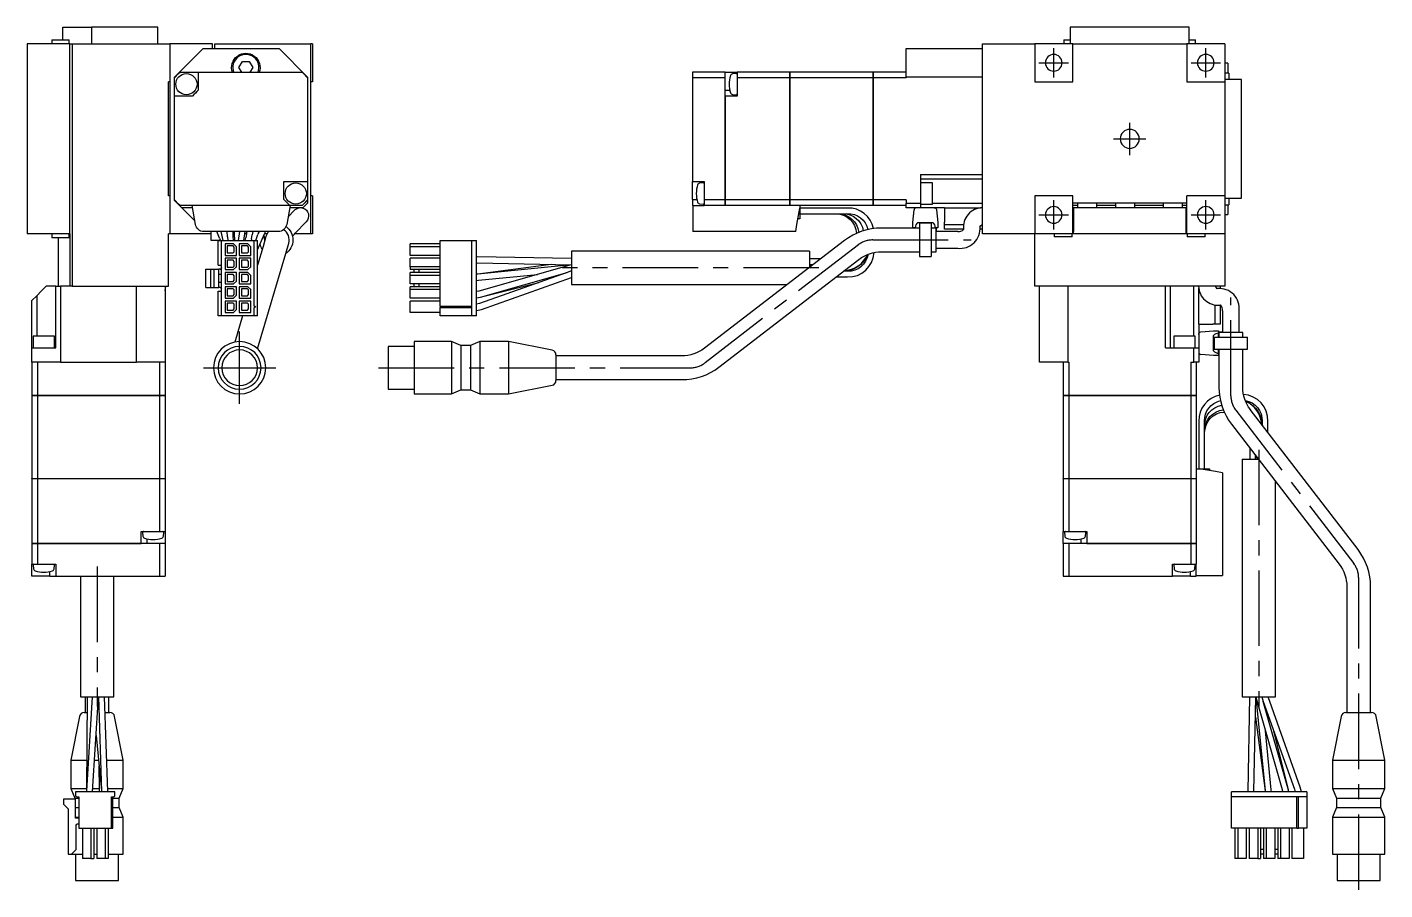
# Model space of a CAD drawing. Extents: x -2 to 587, y -8 to 338.
# Drawn here: x 301.1 to 586.7, y 82.4 to 263.9 of the extents above; entities that cross this region are included whole.
import ezdxf

# ---------------------------------------------------------------- set-up
doc = ezdxf.new("R2010")
doc.units = 0
doc.header["$LTSCALE"] = 0.5
doc.linetypes.add('CENTER', pattern=[50.8, 31.75, -6.35, 6.35, -6.35])
doc.layers.add('MSM_CENTER', color=1, linetype='CENTER')
doc.layers.add('MSM_CONTINUOUS', color=7, linetype='CONTINUOUS')

msp = doc.modelspace()

# ---------------------------------------------------------------- linework, layer by layer
at = {"layer": 'MSM_CENTER'}
for p, q in [((517.01, 253.27), (517.01, 259.47)), ((549.01, 253.27), (549.01, 259.47)), ((513.91, 256.37), (520.11, 256.37)), ((545.91, 256.37), (552.11, 256.37)), ((533.01, 236.97), (533.01, 243.77)), ((529.61, 240.37), (536.41, 240.37)), ((517.01, 221.27), (517.01, 227.47)), ((549.01, 221.27), (549.01, 227.47)), ((513.91, 224.37), (520.11, 224.37)), ((545.91, 224.37), (552.11, 224.37)), ((475.92, 218.06), (443.66, 193.25)), ((467.61, 213.22), (413.61, 213.22)), ((345.76, 184.61), (345.76, 199.81)), ((338.16, 192.21), (353.36, 192.21)), ((555.32, 183.27), (580.14, 151.02)), ((560.16, 174.97), (560.16, 120.97)), ((315.8, 150.37), (315.8, 120.97))]:
    msp.add_line(p, q, dxfattribs=at)
at = {"layer": 'MSM_CENTER', "extrusion": (0, 0, -1)}
for p, q in [((478.96, 219.1), (499.63, 219.1)), ((554.28, 186.32), (554.28, 206.99)), ((375.01, 192.21), (440.61, 192.21)), ((581.17, 82.37), (581.17, 147.97))]:
    msp.add_line(p, q, dxfattribs=at)
at = {"layer": 'MSM_CENTER'}
for centre, start, end in [((478.96, 214.1), 90, 127.5732), ((440.61, 197.21), 270, 307.5732), ((559.28, 186.32), 180, 217.5732), ((576.17, 147.97), 0, 37.5732)]:
    msp.add_arc(centre, 5, start, end, dxfattribs=at)
at = {"layer": 'MSM_CONTINUOUS'}
for p, q in [((308.57, 261.22), (308.57, 263.87)), ((308.57, 263.87), (314.58, 263.87)), ((328.57, 263.87), (314.58, 263.87)), ((314.58, 263.87), (314.58, 260.37)), ((328.57, 260.37), (328.57, 263.87)), ((545.51, 263.87), (520.51, 263.87)), ((520.51, 263.87), (520.51, 260.37)), ((545.51, 260.37), (545.51, 263.87)), ((310.07, 260.37), (301.07, 260.37)), ((301.07, 260.37), (301.07, 220.37)), ((306.27, 261.22), (308.07, 261.22)), ((306.27, 261.22), (306.27, 260.37)), ((308.07, 261.22), (309.87, 261.22)), ((309.87, 260.37), (309.87, 261.22)), ((310.07, 220.37), (310.07, 260.37)), ((310.07, 260.37), (310.57, 260.37)), ((310.57, 260.37), (310.57, 209.37)), ((310.57, 260.37), (331.07, 260.37)), ((331.07, 260.37), (331.07, 252.37)), ((331.07, 260.37), (331.07, 252.37)), ((340.07, 260.37), (331.07, 260.37)), ((340.07, 259.37), (340.07, 260.37)), ((340.57, 259.37), (340.57, 260.37)), ((340.57, 260.37), (360.77, 260.37)), ((360.77, 220.37), (360.77, 260.37)), ((361.07, 260.37), (360.77, 260.37)), ((361.07, 260.37), (361.07, 252.37)), ((502.01, 220.37), (502.01, 260.37)), ((502.01, 260.37), (513.01, 260.37)), ((521.01, 260.37), (513.01, 260.37)), ((513.01, 260.37), (513.01, 252.37)), ((519.16, 261.22), (520.51, 261.22)), ((519.16, 261.22), (519.16, 260.37)), ((521.01, 252.37), (521.01, 260.37)), ((521.01, 260.37), (545.01, 260.37)), ((553.01, 260.37), (545.01, 260.37)), ((545.01, 260.37), (545.01, 252.37)), ((545.51, 261.22), (546.86, 261.22)), ((546.86, 260.37), (546.86, 261.22)), ((553.01, 260.37), (553.01, 252.37)), ((338.07, 259.37), (332.07, 253.37)), ((338.07, 259.37), (354.07, 259.37)), ((360.07, 253.37), (354.07, 259.37)), ((486.01, 259.37), (502.01, 259.37)), ((486.01, 253.37), (486.01, 259.37)), ((333.22, 254.37), (337.07, 254.37)), ((337.07, 254.37), (358.91, 254.37)), ((337.07, 254.37), (337.07, 250.62)), ((345.62, 255.37), (346.34, 256.62)), ((346.2, 254.37), (345.62, 255.37)), ((346.34, 256.62), (347.79, 256.62)), ((347.79, 256.62), (348.51, 255.37)), ((348.51, 255.37), (347.93, 254.37)), ((441.01, 254.37), (441.01, 253.21)), ((447.9, 254.37), (441.01, 254.37)), ((447.9, 253.21), (447.9, 254.37)), ((447.91, 254.37), (450.41, 254.37)), ((461.51, 254.37), (450.41, 254.37)), ((450.41, 254.37), (450.41, 253.21)), ((461.51, 253.21), (461.51, 254.37)), ((461.51, 254.36), (461.52, 254.36)), ((479.01, 254.37), (461.52, 254.37)), ((461.52, 254.37), (461.52, 253.21)), ((479.01, 253.21), (479.01, 254.37)), ((479.01, 254.36), (479.02, 254.36)), ((486.01, 254.37), (479.02, 254.37)), ((479.02, 254.37), (479.02, 253.21)), ((553.61, 256.27), (553.01, 256.27)), ((553.86, 254.22), (553.01, 254.22)), ((553.61, 256.27), (553.61, 254.22)), ((553.86, 254.22), (553.86, 252.87)), ((331.07, 252.37), (330.77, 252.37)), ((330.77, 228.37), (330.77, 252.37)), ((331.07, 252.37), (331.07, 228.37)), ((332.07, 253.22), (332.07, 253.37)), ((332.07, 249.37), (332.07, 253.22)), ((360.07, 253.37), (360.07, 253.21)), ((360.07, 253.21), (360.07, 231.37)), ((361.07, 252.37), (360.77, 252.37)), ((447.9, 253.21), (441.01, 253.21)), ((441.01, 253.21), (441.01, 231.37)), ((447.9, 227.52), (447.9, 253.21)), ((450.2, 254.1), (449.43, 254.03)), ((461.51, 253.21), (450.41, 253.21)), ((450.41, 253.21), (450.41, 249.37)), ((461.51, 227.52), (461.51, 253.21)), ((461.51, 253.2), (461.52, 253.2)), ((479.01, 253.21), (461.52, 253.21)), ((461.52, 253.21), (461.52, 227.52)), ((479.01, 227.52), (479.01, 253.21)), ((479.01, 253.2), (479.02, 253.2)), ((479.02, 253.21), (479.02, 227.52)), ((486.01, 253.21), (479.02, 253.21)), ((502.01, 253.37), (486.01, 253.37)), ((486.01, 253.37), (486.01, 253.21)), ((513.01, 252.37), (521.01, 252.37)), ((545.01, 252.37), (553.01, 252.37)), ((556.51, 252.87), (553.01, 252.87)), ((553.01, 252.37), (553.01, 228.37)), ((556.51, 227.87), (556.51, 252.87)), ((332.07, 227.52), (332.07, 249.37)), ((335.82, 249.37), (332.07, 249.37)), ((447.91, 250.62), (448.85, 250.62)), ((447.91, 249.37), (447.91, 227.52)), ((450.41, 249.37), (447.91, 249.37)), ((449.43, 249.71), (450.2, 249.64)), ((355.07, 231.37), (360.07, 231.37)), ((355.07, 227.62), (355.07, 231.37)), ((360.07, 231.37), (360.07, 227.52)), ((441.01, 231.37), (443.51, 231.37)), ((441.01, 227.62), (441.01, 231.37)), ((443.51, 231.37), (443.51, 227.52)), ((489.01, 232.87), (502.01, 232.87)), ((489.01, 232.87), (489.01, 226.87)), ((502.01, 231.87), (489.01, 231.87)), ((443.31, 231.1), (442.54, 231.03)), ((491.51, 231.12), (489.01, 231.12)), ((491.51, 226.62), (491.51, 231.12)), ((331.07, 228.37), (330.77, 228.37)), ((331.07, 228.37), (331.07, 220.37)), ((331.07, 228.37), (331.07, 220.37)), ((332.07, 227.37), (332.07, 227.52)), ((332.07, 227.37), (333.57, 225.87)), ((356.32, 226.37), (333.22, 226.37)), ((335.85, 225.87), (333.57, 225.87)), ((336.34, 223.09), (333.57, 225.87)), ((336.47, 222.36), (335.77, 226.37)), ((356.37, 226.37), (355.66, 222.36)), ((359.07, 225.87), (356.28, 225.87)), ((356.32, 226.37), (356.37, 226.37)), ((358.91, 226.37), (356.37, 226.37)), ((358.82, 225.87), (359.05, 225.81)), ((359.07, 225.87), (360.07, 226.87)), ((360.07, 227.52), (360.07, 226.87)), ((361.07, 228.37), (360.77, 228.37)), ((361.07, 228.37), (361.07, 220.37)), ((441.01, 227.62), (441.96, 227.62)), ((441.01, 227.62), (441.01, 226.37)), ((441.11, 226.37), (441.01, 226.37)), ((441.11, 226.37), (441.11, 222.36)), ((441.11, 226.37), (443.51, 226.37)), ((442.54, 226.71), (443.31, 226.64)), ((447.9, 227.52), (443.51, 227.52)), ((443.51, 227.52), (443.51, 226.37)), ((447.9, 226.37), (443.51, 226.37)), ((447.9, 226.37), (447.9, 227.52)), ((461.51, 227.52), (447.91, 227.52)), ((447.91, 227.52), (447.91, 226.37)), ((461.51, 226.37), (447.91, 226.37)), ((461.51, 227.53), (461.52, 227.53)), ((461.51, 226.37), (461.51, 227.52)), ((461.51, 226.38), (461.52, 226.38)), ((461.52, 226.37), (461.51, 226.37)), ((479.01, 227.52), (461.52, 227.52)), ((461.52, 227.52), (461.52, 226.37)), ((479.01, 226.37), (461.52, 226.37)), ((463.01, 222.36), (463.61, 225.77)), ((463.61, 226.37), (463.61, 225.77)), ((473.61, 225.82), (463.61, 225.82)), ((463.61, 225.77), (463.61, 223.57)), ((479.01, 227.53), (479.02, 227.53)), ((479.01, 226.37), (479.01, 227.52)), ((479.01, 226.38), (479.02, 226.38)), ((486.01, 227.52), (479.02, 227.52)), ((479.02, 227.52), (479.02, 226.37)), ((486.01, 226.37), (479.02, 226.37)), ((486.01, 227.52), (486.01, 226.87)), ((486.01, 226.87), (489.01, 226.87)), ((486.01, 225.87), (486.01, 226.87)), ((489.01, 225.87), (486.01, 225.87)), ((489.01, 226.87), (489.01, 225.87)), ((489.01, 226.62), (491.51, 226.62)), ((494.01, 225.87), (489.01, 225.87)), ((491.51, 226.87), (502.01, 226.87)), ((494.01, 225.87), (501.64, 225.87)), ((494.01, 225.87), (494.01, 222.87)), ((521.01, 228.37), (513.01, 228.37)), ((513.01, 228.37), (513.01, 220.37)), ((521.01, 220.37), (521.01, 228.37)), ((545.01, 226.87), (521.01, 226.87)), ((522.01, 226.37), (521.01, 226.37)), ((521.21, 225.87), (521.01, 225.87)), ((544.81, 225.87), (521.21, 225.87)), ((521.21, 225.87), (521.21, 220.87)), ((522.01, 226.87), (522.01, 225.87)), ((526.01, 226.87), (526.01, 225.87)), ((530.01, 226.37), (526.01, 226.37)), ((530.01, 226.87), (530.01, 225.87)), ((534.01, 226.87), (534.01, 225.87)), ((540.01, 226.37), (534.01, 226.37)), ((540.01, 226.87), (540.01, 225.87)), ((544.01, 226.87), (544.01, 225.87)), ((545.01, 226.37), (544.01, 226.37)), ((545.01, 225.87), (544.81, 225.87)), ((544.81, 225.87), (544.81, 220.87)), ((553.01, 228.37), (545.01, 228.37)), ((545.01, 220.37), (545.01, 228.37)), ((553.01, 228.37), (553.01, 220.37)), ((553.01, 227.87), (556.51, 227.87)), ((553.01, 226.52), (553.86, 226.52)), ((553.61, 226.52), (553.61, 224.47)), ((553.86, 227.87), (553.86, 226.52)), ((357.24, 225.33), (355.94, 223.98)), ((357.47, 220.52), (359.77, 222.91)), ((463.61, 223.57), (463.23, 223.57)), ((463.61, 224.62), (473.61, 224.62)), ((471.13, 224.62), (471.37, 224.61)), ((487.41, 222.77), (487.64, 225.41)), ((492.38, 225.41), (492.61, 222.77)), ((494.01, 222.37), (494.01, 222.87)), ((553.01, 224.47), (553.61, 224.47)), ((310.07, 220.37), (301.07, 220.37)), ((306.27, 220.37), (306.27, 219.52)), ((309.87, 219.52), (309.87, 220.37)), ((310.07, 220.37), (310.07, 209.37)), ((330.77, 209.37), (330.77, 220.37)), ((331.07, 220.37), (330.77, 220.37)), ((339.72, 220.37), (331.07, 220.37)), ((353.89, 220.87), (338.25, 220.87)), ((339.72, 220.87), (339.72, 219.07)), ((341.56, 219.46), (340.96, 220.87)), ((342.31, 218.97), (341.9, 220.87)), ((343.22, 219.75), (343.13, 220.87)), ((344.33, 220.87), (344.42, 219.85)), ((344.42, 219.89), (344.42, 220.87)), ((344.67, 220.37), (344.42, 220.37)), ((344.68, 219.71), (344.66, 220.87)), ((345.73, 220.87), (345.45, 218.97)), ((346.67, 218.97), (346.94, 220.87)), ((347.23, 220.37), (346.87, 220.37)), ((347.24, 220.42), (347.07, 219.54)), ((347.24, 220.42), (347.32, 220.87)), ((348.25, 219.32), (348.41, 220.2)), ((348.54, 220.87), (348.41, 220.2)), ((349.19, 218.97), (349.61, 220.28)), ((349.53, 217.02), (350.96, 220.38)), ((349.86, 220.85), (349.6, 220.24)), ((349.8, 220.87), (349.61, 220.28)), ((349.65, 220.37), (349.64, 220.37)), ((349.81, 220.74), (349.8, 220.86)), ((350.86, 220.15), (350.98, 218.88)), ((351.17, 220.87), (350.96, 220.38)), ((351.54, 220.37), (350.96, 220.37)), ((357.32, 220.35), (356.88, 219.89)), ((357.32, 220.35), (357.47, 220.52)), ((360.77, 220.37), (357.34, 220.37)), ((361.07, 220.37), (360.77, 220.37)), ((441.11, 222.36), (441.11, 220.87)), ((462.75, 220.87), (441.11, 220.87)), ((462.75, 220.87), (463.01, 222.36)), ((488.76, 221.6), (480.78, 221.6)), ((487.41, 221.67), (487.41, 222.77)), ((487.89, 221.67), (487.41, 221.67)), ((487.66, 221.67), (487.66, 221.6)), ((487.89, 221.67), (488.76, 221.67)), ((488.41, 222.77), (491.62, 222.77)), ((491.26, 222.6), (488.76, 222.6)), ((488.76, 222.6), (488.76, 215.6)), ((491.26, 222.6), (491.26, 215.6)), ((491.26, 221.67), (492.14, 221.67)), ((492.26, 221.6), (491.26, 221.6)), ((492.61, 221.67), (492.14, 221.67)), ((492.26, 216.6), (492.26, 221.6)), ((496.82, 220.85), (492.26, 220.85)), ((492.36, 220.85), (492.36, 221.67)), ((492.61, 222.77), (492.61, 221.67)), ((494.01, 222.37), (498.06, 222.37)), ((494.01, 221.37), (494.01, 222.37)), ((498.06, 221.37), (494.01, 221.37)), ((501.5, 221.98), (502.01, 222.32)), ((501.51, 221.89), (501.5, 221.98)), ((502.01, 221.37), (501.57, 221.37)), ((513.01, 220.37), (502.01, 220.37)), ((513.01, 209.37), (513.01, 220.37)), ((521.01, 220.37), (513.01, 220.37)), ((517.11, 220.37), (517.11, 219.77)), ((520.91, 219.77), (520.91, 220.37)), ((521.21, 220.87), (521.01, 220.87)), ((521.21, 220.37), (521.01, 220.37)), ((521.21, 220.37), (521.21, 220.87)), ((544.81, 220.37), (521.21, 220.37)), ((544.81, 220.87), (544.81, 220.37)), ((545.01, 220.87), (544.81, 220.87)), ((545.01, 220.37), (544.81, 220.37)), ((553.01, 220.37), (545.01, 220.37)), ((545.11, 220.37), (545.11, 219.77)), ((548.91, 219.77), (548.91, 220.37)), ((553.01, 220.37), (553.01, 209.37)), ((309.87, 219.52), (306.27, 219.52)), ((307.57, 219.52), (307.57, 209.37)), ((339.72, 219.07), (341.73, 219.07)), ((341.25, 213.78), (341.25, 218.97)), ((341.25, 218.97), (341.55, 218.97)), ((341.55, 218.97), (341.96, 218.97)), ((341.56, 219.46), (341.77, 218.97)), ((341.96, 203.12), (341.96, 218.97)), ((341.96, 218.97), (348.82, 218.97)), ((342.69, 218.25), (342.69, 215.85)), ((344.49, 218.25), (342.69, 218.25)), ((344.39, 217.83), (343.14, 217.83)), ((343.14, 217.83), (343.14, 216.36)), ((343.22, 219.75), (343.29, 218.97)), ((344.64, 217.58), (344.39, 217.83)), ((344.49, 218.97), (344.42, 219.85)), ((344.49, 218.25), (345.09, 217.65)), ((344.64, 216.61), (344.64, 217.58)), ((344.68, 219.71), (344.7, 218.97)), ((345.09, 215.85), (345.09, 217.65)), ((345.69, 218.25), (345.69, 215.85)), ((347.49, 218.25), (345.69, 218.25)), ((347.39, 217.83), (346.14, 217.83)), ((346.14, 217.83), (346.14, 216.36)), ((346.96, 218.97), (347.07, 219.54)), ((347.64, 217.58), (347.39, 217.83)), ((348.09, 217.65), (347.49, 218.25)), ((347.64, 216.61), (347.64, 217.58)), ((348.09, 215.85), (348.09, 217.65)), ((348.25, 219.32), (348.18, 218.97)), ((348.82, 205.2), (348.82, 218.97)), ((348.82, 218.97), (349.23, 218.97)), ((349.23, 218.97), (349.53, 218.97)), ((349.53, 203.12), (349.53, 218.97)), ((350.68, 217.7), (349.53, 213.82)), ((351.3, 219.81), (350.68, 217.7)), ((355.47, 216.28), (356.1, 218.39)), ((381.61, 217.65), (381.61, 218.25)), ((387.96, 218.25), (381.61, 218.25)), ((387.96, 217.65), (381.61, 217.65)), ((381.61, 215.85), (381.61, 217.65)), ((387.96, 205.2), (387.96, 218.97)), ((387.96, 218.97), (394.59, 218.97)), ((394.59, 203.12), (394.59, 218.97)), ((394.59, 218.97), (394.89, 218.97)), ((394.89, 218.97), (395.61, 218.97)), ((395.61, 203.12), (395.61, 218.97)), ((473, 218.97), (443.53, 196.3)), ((492.26, 217.35), (496.82, 217.35)), ((520.91, 219.77), (517.11, 219.77)), ((548.91, 219.77), (545.11, 219.77)), ((342.69, 215.85), (345.09, 215.85)), ((342.69, 215.25), (342.69, 212.85)), ((345.09, 215.25), (342.69, 215.25)), ((343.14, 216.36), (344.39, 216.36)), ((344.39, 214.83), (343.14, 214.83)), ((343.14, 214.83), (343.14, 213.36)), ((344.39, 216.36), (344.64, 216.61)), ((344.64, 214.58), (344.39, 214.83)), ((344.64, 213.61), (344.64, 214.58)), ((345.09, 213.45), (345.09, 215.25)), ((345.69, 215.85), (348.09, 215.85)), ((345.69, 215.25), (345.69, 212.85)), ((348.09, 215.25), (345.69, 215.25)), ((346.14, 216.36), (347.39, 216.36)), ((347.39, 214.83), (346.14, 214.83)), ((346.14, 214.83), (346.14, 213.36)), ((347.39, 216.36), (347.64, 216.61)), ((347.64, 214.58), (347.39, 214.83)), ((347.64, 213.61), (347.64, 214.58)), ((348.09, 213.45), (348.09, 215.25)), ((349.55, 196.2), (355.47, 216.28)), ((387.96, 215.85), (381.61, 215.85)), ((381.61, 213.45), (381.61, 215.25)), ((387.96, 215.25), (381.61, 215.25)), ((395.72, 215.57), (395.61, 215.57)), ((395.61, 214.27), (395.7, 214.27)), ((395.61, 214.27), (395.76, 214.27)), ((395.7, 214.27), (415.52, 213.87)), ((415.61, 215.17), (395.72, 215.57)), ((415.61, 216.72), (415.61, 209.72)), ((465.61, 216.72), (415.61, 216.72)), ((446.58, 192.34), (476.05, 215.01)), ((465.61, 216.72), (465.61, 213.27)), ((467.99, 215.12), (465.61, 215.12)), ((480.78, 216.6), (488.76, 216.6)), ((488.76, 215.6), (491.26, 215.6)), ((491.26, 216.6), (492.26, 216.6)), ((338.68, 209.12), (338.68, 212.98)), ((338.68, 212.98), (339.7, 212.98)), ((339.7, 209.12), (339.7, 212.98)), ((339.7, 212.98), (340.4, 212.98)), ((340.4, 209.12), (340.4, 212.98)), ((340.4, 212.98), (341.4, 212.98)), ((341.25, 213.78), (341.55, 213.78)), ((341.4, 209.12), (341.4, 212.98)), ((341.68, 212.98), (341.4, 212.98)), ((341.4, 211.87), (341.68, 211.87)), ((341.55, 213.78), (341.96, 213.78)), ((341.68, 212.98), (341.71, 212.98)), ((341.68, 211.87), (341.96, 211.87)), ((342.69, 212.85), (344.49, 212.85)), ((342.69, 212.25), (342.69, 209.85)), ((345.09, 212.25), (342.69, 212.25)), ((343.14, 213.36), (344.39, 213.36)), ((344.39, 211.83), (343.14, 211.83)), ((343.14, 211.83), (343.14, 210.36)), ((344.39, 213.36), (344.64, 213.61)), ((344.64, 211.58), (344.39, 211.83)), ((344.49, 212.85), (345.09, 213.45)), ((344.64, 210.61), (344.64, 211.58)), ((345.09, 210.45), (345.09, 212.25)), ((345.69, 212.85), (347.49, 212.85)), ((345.69, 212.25), (345.69, 209.85)), ((347.49, 212.25), (345.69, 212.25)), ((346.14, 213.36), (347.39, 213.36)), ((347.39, 211.83), (346.14, 211.83)), ((346.14, 211.83), (346.14, 210.36)), ((347.39, 213.36), (347.64, 213.61)), ((347.64, 211.58), (347.39, 211.83)), ((348.09, 213.45), (347.49, 212.85)), ((348.09, 211.65), (347.49, 212.25)), ((347.64, 210.61), (347.64, 211.58)), ((348.09, 209.85), (348.09, 211.65)), ((381.61, 213.45), (381.61, 212.85)), ((387.96, 213.45), (381.61, 213.45)), ((387.96, 212.85), (381.61, 212.85)), ((387.96, 212.25), (381.61, 212.25)), ((381.61, 211.65), (381.61, 212.25)), ((387.96, 211.65), (381.61, 211.65)), ((381.61, 209.85), (381.61, 211.65)), ((382.5, 212.25), (382.5, 212.85)), ((383.5, 212.25), (383.5, 212.85)), ((395.86, 211.91), (395.61, 211.88)), ((395.89, 211.9), (395.61, 211.88)), ((411.31, 213.96), (395.86, 211.91)), ((415.49, 213.86), (395.89, 211.9)), ((396.02, 210.61), (408.43, 211.85)), ((415.53, 213.87), (396.11, 208.34)), ((414.68, 212.28), (396.21, 205.72)), ((396.46, 207.09), (414.68, 212.28)), ((415.61, 212.58), (414.68, 212.28)), ((415.52, 213.87), (415.53, 213.87)), ((465.61, 213.92), (466.43, 213.92)), ((466.3, 213.82), (465.61, 213.82)), ((473.61, 212.52), (472.81, 212.52)), ((304.07, 208.37), (305.07, 209.37)), ((307.07, 209.37), (305.07, 209.37)), ((307.07, 196.37), (307.07, 209.37)), ((307.07, 209.37), (308.07, 209.37)), ((308.07, 209.37), (308.07, 193.37)), ((310.57, 209.37), (308.07, 209.37)), ((310.57, 209.37), (330.77, 209.37)), ((324.07, 193.37), (324.07, 209.37)), ((330.07, 209.37), (330.07, 193.37)), ((330.07, 208.38), (330.27, 209.37)), ((338.68, 209.12), (339.7, 209.12)), ((339.7, 209.12), (340.4, 209.12)), ((340.4, 209.12), (341.4, 209.12)), ((341.4, 210.22), (341.68, 210.22)), ((341.68, 209.12), (341.4, 209.12)), ((341.68, 210.22), (341.96, 210.22)), ((341.68, 209.12), (341.71, 209.12)), ((342.69, 209.85), (344.49, 209.85)), ((342.69, 209.25), (342.69, 206.85)), ((345.09, 209.25), (342.69, 209.25)), ((343.14, 210.36), (344.39, 210.36)), ((344.39, 208.83), (343.14, 208.83)), ((343.14, 208.83), (343.14, 207.36)), ((344.39, 210.36), (344.64, 210.61)), ((344.64, 208.58), (344.39, 208.83)), ((344.49, 209.85), (345.09, 210.45)), ((344.64, 207.61), (344.64, 208.58)), ((345.09, 207.45), (345.09, 209.25)), ((345.69, 209.85), (348.09, 209.85)), ((345.69, 209.25), (345.69, 206.85)), ((347.49, 209.25), (345.69, 209.25)), ((346.14, 210.36), (347.39, 210.36)), ((347.39, 208.83), (346.14, 208.83)), ((346.14, 208.83), (346.14, 207.36)), ((347.39, 210.36), (347.64, 210.61)), ((347.64, 208.58), (347.39, 208.83)), ((348.09, 208.65), (347.49, 209.25)), ((347.64, 207.61), (347.64, 208.58)), ((348.09, 206.85), (348.09, 208.65)), ((387.96, 209.85), (381.61, 209.85)), ((387.96, 209.25), (381.61, 209.25)), ((381.61, 208.65), (381.61, 209.25)), ((381.61, 206.85), (381.61, 208.65)), ((387.96, 208.65), (381.61, 208.65)), ((382.5, 209.25), (382.5, 209.85)), ((383.5, 209.25), (383.5, 209.85)), ((395.61, 210.58), (396.02, 210.61)), ((396.38, 207.04), (408.69, 210.15)), ((396.65, 204.5), (415.61, 211.23)), ((415.61, 209.72), (460.97, 209.72)), ((471.25, 211.32), (473.61, 211.32)), ((553.01, 209.37), (513.01, 209.37)), ((514.01, 193.37), (514.01, 209.37)), ((520.01, 209.37), (520.01, 193.37)), ((540.51, 196.37), (540.51, 209.37)), ((541.51, 209.37), (541.51, 196.37)), ((546.51, 198.87), (546.51, 209.37)), ((547.51, 201.37), (547.51, 209)), ((551.4, 208.85), (551.06, 209.37)), ((551.49, 208.87), (551.4, 208.85)), ((552.01, 209.37), (552.01, 208.88)), ((303.07, 207.37), (302.07, 206.37)), ((302.07, 196.37), (302.07, 206.37)), ((304.07, 208.37), (303.07, 207.37)), ((303.07, 207.37), (303.07, 198.87)), ((341.25, 203.12), (341.25, 208.32)), ((341.25, 208.32), (341.55, 208.32)), ((341.55, 208.32), (341.96, 208.32)), ((342.69, 206.85), (344.49, 206.85)), ((342.69, 206.25), (342.69, 203.85)), ((345.09, 206.25), (342.69, 206.25)), ((343.14, 207.36), (344.39, 207.36)), ((344.39, 205.83), (343.14, 205.83)), ((343.14, 205.83), (343.14, 204.36)), ((344.39, 207.36), (344.64, 207.61)), ((344.64, 205.58), (344.39, 205.83)), ((344.49, 206.85), (345.09, 207.45)), ((345.09, 204.45), (345.09, 206.25)), ((345.69, 206.85), (348.09, 206.85)), ((345.69, 206.25), (345.69, 203.85)), ((348.09, 206.25), (345.69, 206.25)), ((346.14, 207.36), (347.39, 207.36)), ((347.39, 205.83), (346.14, 205.83)), ((346.14, 205.83), (346.14, 204.36)), ((347.39, 207.36), (347.64, 207.61)), ((347.64, 205.58), (347.39, 205.83)), ((348.09, 203.85), (348.09, 206.25)), ((387.96, 206.85), (381.61, 206.85)), ((381.61, 203.85), (381.61, 206.25)), ((387.96, 206.25), (381.61, 206.25)), ((396.11, 208.34), (395.61, 208.23)), ((395.61, 206.91), (396.46, 207.09)), ((395.61, 206.9), (396.38, 207.04)), ((396.21, 205.72), (395.61, 205.56)), ((396.22, 205.72), (395.61, 205.56)), ((341.55, 203.12), (341.25, 203.12)), ((341.96, 203.12), (341.55, 203.12)), ((348.82, 203.12), (341.96, 203.12)), ((342.69, 203.85), (344.49, 203.85)), ((343.14, 204.36), (344.39, 204.36)), ((344.39, 204.36), (344.64, 204.61)), ((344.49, 203.85), (345.09, 204.45)), ((344.64, 204.61), (344.64, 205.58)), ((346.38, 203.12), (344.75, 197.62)), ((345.69, 203.85), (348.09, 203.85)), ((346.14, 204.36), (347.39, 204.36)), ((347.39, 204.36), (347.64, 204.61)), ((347.64, 204.61), (347.64, 205.58)), ((348.82, 205.2), (348.92, 205.2)), ((348.92, 204.9), (348.82, 204.9)), ((348.82, 203.12), (348.82, 204.9)), ((349.23, 203.12), (348.82, 203.12)), ((349.53, 203.12), (349.23, 203.12)), ((387.96, 203.85), (381.61, 203.85)), ((387.96, 205.2), (387.96, 204.9)), ((387.96, 205.2), (394.59, 205.2)), ((387.96, 204.9), (394.59, 204.9)), ((387.96, 203.12), (387.96, 204.9)), ((394.59, 203.12), (387.96, 203.12)), ((394.89, 203.12), (394.59, 203.12)), ((395.61, 203.12), (394.89, 203.12)), ((395.61, 204.24), (396.65, 204.5)), ((551.01, 201.37), (551.01, 205.41)), ((551.99, 205.4), (552.14, 205.43)), ((552.01, 205.41), (552.01, 201.37)), ((552.53, 204.18), (552.53, 199.62)), ((556.03, 199.62), (556.03, 204.18)), ((547.51, 201.37), (547.51, 196.37)), ((547.51, 201.37), (550.51, 201.37)), ((547.97, 199.74), (550.61, 199.97)), ((551.01, 201.37), (550.51, 201.37)), ((550.61, 199.97), (551.71, 199.97)), ((552.01, 201.37), (551.01, 201.37)), ((551.71, 199.97), (551.71, 199.5)), ((304.57, 198.87), (302.32, 198.87)), ((302.32, 198.87), (302.32, 196.37)), ((306.82, 198.87), (304.57, 198.87)), ((306.82, 196.37), (306.82, 198.87)), ((382.51, 197.71), (382.51, 186.71)), ((390.31, 197.71), (382.51, 197.71)), ((390.31, 197.71), (390.31, 186.71)), ((392.31, 196.86), (390.31, 197.71)), ((396.31, 197.71), (394.31, 196.86)), ((396.31, 197.71), (396.31, 186.71)), ((402.31, 197.71), (396.31, 197.71)), ((402.31, 197.71), (402.31, 186.71)), ((411.51, 195.9), (402.31, 197.71)), ((546.76, 198.87), (542.26, 198.87)), ((542.26, 198.87), (542.26, 196.37)), ((546.76, 196.37), (546.76, 198.87)), ((550.61, 195.77), (550.61, 198.97)), ((550.78, 198.62), (550.78, 196.12)), ((550.78, 198.62), (557.78, 198.62)), ((552.53, 199.72), (551.71, 199.72)), ((551.71, 198.62), (551.71, 199.5)), ((556.78, 199.62), (551.78, 199.62)), ((551.78, 199.62), (551.78, 198.62)), ((556.78, 198.62), (556.78, 199.62)), ((557.78, 196.12), (557.78, 198.62)), ((302.07, 193.37), (302.07, 196.37)), ((302.07, 196.37), (307.07, 196.37)), ((377.01, 196.71), (377.01, 187.71)), ((382.51, 196.71), (377.01, 196.71)), ((392.31, 196.86), (392.31, 187.56)), ((394.31, 196.86), (392.31, 196.86)), ((394.31, 196.86), (394.31, 187.56)), ((412.31, 194.92), (412.31, 189.5)), ((438.8, 194.71), (412.31, 194.71)), ((540.51, 196.37), (546.51, 196.37)), ((546.51, 193.37), (546.51, 196.37)), ((546.51, 196.37), (547.51, 196.37)), ((547.51, 196.37), (547.51, 193.37)), ((550.61, 194.77), (547.97, 195)), ((551.71, 194.77), (550.61, 194.77)), ((550.78, 196.12), (557.78, 196.12)), ((551.71, 195.24), (551.71, 196.12)), ((551.71, 195.24), (551.71, 194.77)), ((551.71, 195.02), (551.78, 195.02)), ((551.78, 196.12), (551.78, 188.14)), ((556.78, 188.14), (556.78, 196.12)), ((308.07, 193.37), (302.07, 193.37)), ((302.07, 193.37), (302.07, 186.38)), ((303.22, 193.37), (303.22, 186.38)), ((308.07, 193.37), (324.07, 193.37)), ((330.07, 193.37), (324.07, 193.37)), ((328.91, 193.37), (328.91, 186.38)), ((330.07, 193.37), (330.07, 186.38)), ((520.01, 193.37), (514.01, 193.37)), ((519.01, 193.37), (519.01, 186.38)), ((520.01, 193.37), (520.17, 193.37)), ((520.17, 193.37), (520.17, 186.38)), ((545.86, 193.37), (546.51, 193.37)), ((545.86, 193.37), (545.86, 186.38)), ((547.51, 193.37), (546.51, 193.37)), ((547.01, 193.37), (547.01, 186.38)), ((402.31, 186.71), (411.51, 188.52)), ((412.31, 189.71), (438.8, 189.71)), ((302.07, 186.38), (303.22, 186.38)), ((302.07, 186.37), (302.07, 168.88)), ((303.22, 186.37), (302.07, 186.37)), ((302.08, 186.37), (302.08, 186.38)), ((303.22, 186.38), (328.91, 186.38)), ((303.22, 186.37), (303.22, 168.88)), ((328.91, 186.37), (303.22, 186.37)), ((303.23, 186.37), (303.23, 186.38)), ((328.9, 186.37), (328.9, 186.38)), ((328.91, 186.38), (330.07, 186.38)), ((328.91, 186.37), (328.91, 168.88)), ((330.07, 186.37), (328.91, 186.37)), ((330.06, 186.37), (330.06, 186.38)), ((330.07, 186.37), (330.07, 168.88)), ((377.01, 187.71), (382.51, 187.71)), ((382.51, 186.71), (390.31, 186.71)), ((390.31, 186.71), (392.31, 187.56)), ((392.31, 187.56), (394.31, 187.56)), ((394.31, 187.56), (396.31, 186.71)), ((396.31, 186.71), (402.31, 186.71)), ((519.01, 186.38), (520.17, 186.38)), ((519.01, 186.37), (519.01, 168.88)), ((520.17, 186.37), (519.01, 186.37)), ((519.02, 186.37), (519.02, 186.38)), ((520.17, 186.38), (545.86, 186.38)), ((520.17, 186.37), (520.17, 168.88)), ((545.86, 186.37), (520.17, 186.37)), ((520.18, 186.37), (520.18, 186.38)), ((545.85, 186.37), (545.85, 186.38)), ((545.86, 186.38), (547.01, 186.38)), ((545.86, 186.37), (545.86, 168.88)), ((547.01, 186.37), (545.86, 186.37)), ((547, 186.37), (547, 186.38)), ((547.01, 186.37), (547.01, 168.88)), ((581.04, 153.94), (558.37, 183.4)), ((547.56, 180.97), (547.56, 170.97)), ((548.76, 170.97), (548.76, 180.97)), ((554.41, 180.35), (577.08, 150.89)), ((560.86, 180.97), (560.86, 180.17)), ((562.06, 178.61), (562.06, 180.97)), ((548.76, 178.49), (548.77, 178.73)), ((558.26, 175.35), (558.26, 172.97)), ((556.66, 172.97), (560.11, 172.97)), ((556.66, 172.97), (556.66, 122.97)), ((559.46, 172.97), (559.46, 173.79)), ((559.56, 173.66), (559.56, 172.97)), ((302.07, 168.88), (303.22, 168.88)), ((302.07, 168.87), (302.07, 155.27)), ((303.22, 168.87), (302.07, 168.87)), ((302.08, 168.87), (302.08, 168.88)), ((303.22, 168.88), (328.91, 168.88)), ((303.22, 168.87), (303.22, 155.27)), ((328.91, 168.87), (303.22, 168.87)), ((303.23, 168.87), (303.23, 168.88)), ((328.9, 168.87), (328.9, 168.88)), ((328.91, 168.88), (330.07, 168.88)), ((328.91, 168.87), (328.91, 157.77)), ((330.07, 168.87), (328.91, 168.87)), ((330.06, 168.87), (330.06, 168.88)), ((330.07, 168.87), (330.07, 157.77)), ((519.01, 168.88), (520.17, 168.88)), ((519.01, 168.87), (519.01, 157.77)), ((520.17, 168.87), (519.01, 168.87)), ((519.02, 168.87), (519.02, 168.88)), ((520.17, 168.88), (545.86, 168.88)), ((520.17, 168.87), (520.17, 157.77)), ((545.86, 168.87), (520.17, 168.87)), ((520.18, 168.87), (520.18, 168.88)), ((545.85, 168.87), (545.85, 168.88)), ((545.86, 168.88), (547.01, 168.88)), ((545.86, 168.87), (545.86, 155.27)), ((547.01, 168.87), (545.86, 168.87)), ((547, 168.87), (547, 168.88)), ((547.01, 170.97), (547.61, 170.97)), ((547.01, 168.88), (547.01, 168.87)), ((547.01, 168.87), (547.01, 155.27)), ((551.03, 170.37), (547.61, 170.97)), ((547.61, 170.97), (549.81, 170.97)), ((549.81, 170.97), (549.81, 170.58)), ((552.51, 170.11), (551.03, 170.37)), ((552.51, 170.11), (552.51, 148.47)), ((563.66, 122.97), (563.66, 168.33)), ((325.07, 157.77), (328.91, 157.77)), ((325.07, 155.27), (325.07, 157.77)), ((325.34, 157.55), (325.4, 156.78)), ((328.91, 157.77), (330.07, 157.77)), ((329.73, 156.78), (329.8, 157.55)), ((330.07, 157.77), (330.07, 155.27)), ((519.01, 157.77), (520.17, 157.77)), ((519.01, 155.27), (519.01, 157.77)), ((519.28, 157.55), (519.35, 156.78)), ((520.17, 157.77), (524.01, 157.77)), ((523.68, 156.78), (523.74, 157.55)), ((524.01, 157.77), (524.01, 155.27)), ((302.07, 155.27), (303.22, 155.27)), ((302.07, 155.26), (302.07, 150.87)), ((303.22, 155.26), (302.07, 155.26)), ((303.22, 155.27), (325.07, 155.27)), ((303.22, 155.26), (303.22, 150.87)), ((328.91, 155.26), (303.22, 155.26)), ((326.32, 155.27), (326.32, 156.2)), ((328.91, 155.26), (328.91, 148.37)), ((330.07, 155.26), (328.91, 155.26)), ((330.07, 155.26), (330.07, 148.37)), ((519.01, 155.26), (519.01, 148.37)), ((520.17, 155.26), (519.01, 155.26)), ((520.17, 155.26), (520.17, 148.37)), ((545.86, 155.26), (520.17, 155.26)), ((522.76, 155.27), (522.76, 156.2)), ((524.01, 155.27), (545.86, 155.27)), ((545.86, 155.27), (547.01, 155.27)), ((545.86, 155.26), (545.86, 150.87)), ((547.01, 155.26), (545.86, 155.26)), ((547.01, 155.26), (547.01, 150.87)), ((302.07, 150.87), (303.22, 150.87)), ((302.07, 148.37), (302.07, 150.87)), ((302.34, 150.66), (302.4, 149.89)), ((303.22, 150.87), (307.07, 150.87)), ((305.82, 148.37), (305.82, 149.31)), ((306.73, 149.89), (306.8, 150.66)), ((307.07, 150.87), (307.07, 148.37)), ((542.01, 148.37), (542.01, 150.87)), ((542.01, 150.87), (545.86, 150.87)), ((542.28, 150.66), (542.35, 149.89)), ((545.76, 148.37), (545.76, 149.31)), ((545.86, 150.87), (547.01, 150.87)), ((546.68, 149.89), (546.74, 150.66)), ((547.01, 148.47), (547.01, 150.87)), ((305.82, 148.37), (302.07, 148.37)), ((305.82, 148.37), (307.07, 148.37)), ((307.07, 148.37), (328.91, 148.37)), ((312.3, 148.37), (312.3, 122.97)), ((319.3, 122.97), (319.3, 148.37)), ((328.91, 148.37), (330.07, 148.37)), ((519.01, 148.37), (520.17, 148.37)), ((520.17, 148.37), (542.01, 148.37)), ((545.76, 148.37), (542.01, 148.37)), ((545.76, 148.37), (547.01, 148.37)), ((547.01, 148.47), (551.03, 148.47)), ((547.01, 148.47), (547.01, 148.37)), ((551.03, 148.47), (552.51, 148.47)), ((578.67, 146.15), (578.67, 119.67)), ((583.67, 119.67), (583.67, 146.15)), ((312.3, 122.97), (315.8, 122.97)), ((313.26, 122.97), (313.26, 119.67)), ((313.67, 122.97), (313.52, 103.3)), ((314.77, 122.97), (313.53, 103.17)), ((314.82, 103.09), (316.07, 122.95)), ((315.8, 122.97), (319.3, 122.97)), ((316.07, 122.95), (316.71, 103.04)), ((318.01, 103.09), (317.37, 122.97)), ((318.26, 119.67), (318.26, 122.97)), ((556.66, 122.97), (563.66, 122.97)), ((558.21, 122.97), (557.82, 103.08)), ((559.12, 103.05), (559.51, 122.88)), ((559.51, 122.88), (565.05, 103.46)), ((559.51, 122.88), (559.51, 122.88)), ((559.52, 122.85), (561.48, 103.25)), ((560.81, 122.97), (561.11, 122.03)), ((568.89, 104), (562.15, 122.97)), ((561.11, 122.03), (567.66, 103.57)), ((566.3, 103.82), (561.11, 122.03)), ((312.07, 118.86), (310.26, 109.67)), ((313.05, 119.67), (313.64, 119.67)), ((317.47, 119.67), (318.48, 119.67)), ((321.26, 109.67), (319.46, 118.86)), ((559.43, 118.67), (561.48, 103.21)), ((577.48, 118.86), (575.67, 109.67)), ((578.46, 119.67), (583.89, 119.67)), ((586.67, 109.67), (584.87, 118.86)), ((315.56, 114.82), (316.68, 103.25)), ((562.78, 103.38), (561.54, 115.79)), ((566.34, 103.73), (563.23, 116.04)), ((310.26, 109.67), (313.57, 109.67)), ((310.26, 109.67), (310.26, 103.67)), ((315.24, 109.67), (316.06, 109.67)), ((317.8, 109.67), (321.26, 109.67)), ((321.26, 103.67), (321.26, 109.67)), ((575.67, 109.67), (586.67, 109.67)), ((575.67, 109.67), (575.67, 103.67)), ((586.67, 103.67), (586.67, 109.67)), ((316.17, 108.49), (316.21, 103.64)), ((310.26, 103.67), (313.56, 103.67)), ((310.26, 103.67), (311.11, 101.67)), ((311.25, 102.97), (311.25, 102.25)), ((319.53, 102.97), (311.25, 102.97)), ((313.52, 103.3), (313.52, 102.97)), ((313.53, 103.17), (313.52, 102.97)), ((314.82, 102.97), (314.82, 103.09)), ((314.83, 103.09), (314.86, 103.75)), ((314.83, 102.97), (314.83, 103.09)), ((314.86, 103.67), (316.22, 103.67)), ((316.21, 103.64), (316.21, 102.97)), ((316.68, 103.25), (316.71, 102.97)), ((316.71, 103.04), (316.71, 102.97)), ((317.99, 103.67), (321.26, 103.67)), ((318.01, 102.97), (318.01, 103.09)), ((319.53, 102.25), (319.53, 102.97)), ((320.41, 101.67), (321.26, 103.67)), ((554.41, 102.25), (554.41, 102.97)), ((570.26, 102.97), (554.41, 102.97)), ((557.82, 103.08), (557.81, 102.97)), ((559.11, 102.97), (559.12, 103.12)), ((559.11, 102.97), (559.12, 103.05)), ((561.48, 103.25), (561.5, 102.97)), ((561.48, 103.21), (561.5, 102.97)), ((562.81, 102.97), (562.78, 103.38)), ((565.05, 103.46), (565.16, 102.97)), ((566.47, 102.96), (566.3, 103.82)), ((566.48, 102.96), (566.34, 103.73)), ((567.66, 103.57), (567.83, 102.97)), ((567.66, 103.57), (567.83, 102.97)), ((569.15, 102.96), (568.89, 104)), ((570.26, 102.97), (570.26, 102.25)), ((575.67, 103.67), (586.67, 103.67)), ((575.67, 103.67), (576.52, 101.67)), ((585.82, 101.67), (586.67, 103.67)), ((308.68, 101.42), (308.68, 100.42)), ((311.21, 101.42), (308.68, 101.42)), ((308.68, 100.42), (309.7, 99.4)), ((311.11, 101.67), (311.96, 101.67)), ((311.11, 101.67), (311.11, 101.42)), ((311.21, 97.57), (311.21, 101.42)), ((311.55, 101.95), (311.96, 101.95)), ((311.96, 101.95), (311.96, 95.32)), ((318.82, 101.95), (319.23, 101.95)), ((318.82, 95.32), (318.82, 101.95)), ((319.07, 95.32), (319.07, 101.95)), ((319.07, 101.67), (320.41, 101.67)), ((320.41, 99.67), (320.41, 101.67)), ((554.41, 101.95), (554.41, 102.25)), ((570.26, 101.95), (554.41, 101.95)), ((554.41, 95.32), (554.41, 101.95)), ((568.18, 95.32), (568.18, 101.95)), ((568.48, 95.32), (568.48, 101.95)), ((570.26, 102.25), (570.26, 101.95)), ((570.26, 101.95), (570.26, 95.32)), ((576.52, 101.67), (585.82, 101.67)), ((576.52, 101.67), (576.52, 99.67)), ((585.82, 99.67), (585.82, 101.67)), ((309.7, 99.4), (309.7, 89.86)), ((311.21, 99.67), (311.96, 99.67)), ((311.21, 97.67), (311.96, 97.67)), ((311.71, 97.42), (311.36, 97.42)), ((311.96, 97.42), (311.71, 97.42)), ((319.07, 99.67), (320.41, 99.67)), ((319.07, 97.67), (321.26, 97.67)), ((321.26, 97.67), (320.41, 99.67)), ((321.26, 89.87), (321.26, 97.67)), ((576.52, 99.67), (575.67, 97.67)), ((575.67, 97.67), (586.67, 97.67)), ((575.67, 97.67), (575.67, 89.87)), ((576.52, 99.67), (585.82, 99.67)), ((586.67, 97.67), (585.82, 99.67)), ((586.67, 89.87), (586.67, 97.67)), ((311.4, 90.86), (311.4, 95.99)), ((311.68, 96.27), (311.71, 96.27)), ((311.71, 96.27), (311.96, 96.27)), ((311.96, 95.32), (318.82, 95.32)), ((312.69, 95.32), (312.69, 88.97)), ((314.49, 95.32), (314.49, 88.97)), ((315.09, 95.32), (315.09, 88.97)), ((315.69, 95.32), (315.69, 88.97)), ((317.49, 95.32), (317.49, 88.97)), ((318.09, 95.32), (318.09, 88.97)), ((318.82, 95.32), (318.92, 95.32)), ((318.92, 95.32), (319.07, 95.32)), ((568.18, 95.32), (554.41, 95.32)), ((555.13, 95.32), (555.13, 88.97)), ((555.73, 95.32), (555.73, 88.97)), ((557.53, 95.32), (557.53, 88.97)), ((558.13, 95.32), (558.13, 88.97)), ((559.93, 95.32), (559.93, 88.97)), ((560.53, 95.32), (560.53, 88.97)), ((561.13, 95.32), (561.13, 88.97)), ((561.73, 95.32), (561.73, 88.97)), ((563.53, 95.32), (563.53, 88.97)), ((564.13, 95.32), (564.13, 88.97)), ((564.73, 95.32), (564.73, 88.97)), ((566.53, 95.32), (566.53, 88.97)), ((567.13, 95.32), (567.13, 88.97)), ((568.18, 95.32), (568.48, 95.32)), ((570.26, 95.32), (568.48, 95.32)), ((569.53, 95.32), (569.53, 88.97)), ((309.7, 89.86), (310.4, 89.86)), ((310.4, 89.86), (311.4, 90.86)), ((310.41, 89.87), (312.69, 89.87)), ((311.26, 89.87), (311.26, 84.37)), ((314.49, 88.97), (312.69, 88.97)), ((314.49, 88.97), (315.09, 88.97)), ((315.09, 89.87), (315.69, 89.87)), ((317.49, 88.97), (315.69, 88.97)), ((318.09, 88.97), (317.49, 88.97)), ((318.09, 89.87), (321.26, 89.87)), ((320.26, 84.37), (320.26, 89.87)), ((555.73, 88.97), (555.13, 88.97)), ((557.53, 88.97), (555.73, 88.97)), ((559.93, 88.97), (558.13, 88.97)), ((559.93, 88.97), (560.53, 88.97)), ((561.13, 90.86), (560.53, 90.86)), ((561.13, 89.86), (560.53, 89.86)), ((561.73, 88.97), (561.13, 88.97)), ((563.53, 88.97), (561.73, 88.97)), ((564.13, 90.86), (563.53, 90.86)), ((564.13, 89.86), (563.53, 89.86)), ((564.73, 88.97), (564.13, 88.97)), ((566.53, 88.97), (564.73, 88.97)), ((569.53, 88.97), (567.13, 88.97)), ((575.67, 89.87), (586.67, 89.87)), ((576.67, 89.87), (576.67, 84.37)), ((585.67, 84.37), (585.67, 89.87)), ((311.26, 84.37), (320.26, 84.37)), ((576.67, 84.37), (585.67, 84.37))]:
    msp.add_line(p, q, dxfattribs=at)
at = {"layer": 'MSM_CONTINUOUS', "extrusion": (0, 0, -1)}
for centre, radius in [((-517.01, 256.37), 1.75), ((-549.01, 256.37), 1.75), ((-533.01, 240.37), 2), ((-517.01, 224.37), 1.75), ((-549.01, 224.37), 1.75), ((-345.76, 192.21), 5.5), ((-345.76, 192.21), 4.5), ((-345.76, 192.21), 3.75)]:
    msp.add_circle(centre, radius, dxfattribs=at)
at = {"layer": 'MSM_CONTINUOUS'}
for centre in [(334.57, 251.87), (357.57, 228.87)]:
    msp.add_circle(centre, 2.23, dxfattribs=at)
at = {"layer": 'MSM_CONTINUOUS', "extrusion": (0, 0, -1)}
for centre, radius, start, end in [((-347.07, 255.37), 3, 340.5288, 199.4712), ((-346.07, 240.37), 19, 42.5374, 47.4636), ((-346.07, 240.37), 19, 132.5364, 137.4636), ((-323.02, 263.42), 19, 222.3336, 227.6664), ((-346.07, 240.37), 19, 312.5374, 317.4626), ((-369.11, 240.42), 19, 312.3336, 317.6664), ((-358.55, 224.09), 1.8, 43.5254, 80.5506), ((-346.07, 240.37), 19, 222.5364, 227.4626), ((-358.52, 224.15), 1.75, 107.638, 224.7076), ((-491.88, 225.37), 0.5, 90, 175), ((-471.17, 220.23), 4.39, 89.8692, 176.6293), ((-471.66, 220.26), 4.36, 89.4143, 174.547), ((-472.73, 220.34), 4.29, 88.4433, 170.7865), ((-473.8, 220.41), 4.22, 87.4296, 168.0317), ((-338.25, 222.67), 1.8, 270, 350), ((-353.89, 222.67), 1.8, 190, 270), ((-353.47, 219.1), 3.5, 126.0609, 235.3814), ((-353.47, 219.1), 3.5, 327.0403, 346.295), ((-472.72, 217.97), 5.45, 203.9954, 268.8909), ((-473.8, 216.74), 4.22, 188.9401, 272.4936), ((-480.76, 208.83), 7.77, 52.6811, 90.1562), ((-341.71, 213.23), 0.25, 180, 270), ((-341.71, 208.87), 0.25, 90, 180), ((-348.92, 205.05), 0.15, 90, 270), ((-548.01, 199.24), 0.5, 0, 85), ((-438.82, 202.48), 7.77, 232.6811, 270.1562), ((-564.56, 188.11), 7.77, 322.6811, 0.1562), ((-552.98, 181.16), 4.22, 357.4296, 78.0317), ((-553.05, 180.09), 4.29, 358.4433, 80.7865), ((-553.12, 179.01), 4.36, 359.4143, 84.547), ((-553.15, 178.52), 4.39, 359.8692, 86.6293), ((-556.65, 181.15), 4.22, 98.9401, 182.4936), ((-555.42, 180.08), 5.45, 113.9954, 178.8909), ((-570.9, 146.18), 7.77, 142.6811, 180.1562), ((-311.36, 97.57), 0.15, 270, 0), ((-311.68, 95.99), 0.28, 0, 90)]:
    msp.add_arc(centre, radius, start, end, dxfattribs=at)
at = {"layer": 'MSM_CONTINUOUS'}
for centre, radius, start, end in [((347.07, 255.37), 2.75, 338.6763, 201.3237), ((454.71, 251.87), 6, 162.3708, 197.6292), ((449.47, 253.54), 0.5, 95, 162.3708), ((450.21, 253.9), 0.2, 0, 95), ((449.47, 250.2), 0.5, 197.6292, 265), ((450.21, 249.84), 0.2, 265, 360), ((447.82, 228.87), 6, 162.3708, 197.6292), ((442.58, 230.54), 0.5, 95, 162.3708), ((443.32, 230.9), 0.2, 18.1949, 95), ((442.58, 227.2), 0.5, 197.6292, 265), ((443.32, 226.84), 0.2, 265, 341.8051), ((473.81, 220.41), 5.41, 11.5265, 92.0343), ((488.14, 225.37), 0.5, 90, 175), ((502.08, 221.84), 4.05, 90.9126, 187.8406), ((353.7, 219.1), 2.5, 134.9178, 163.5619), ((353.7, 219.1), 2.5, 343.5619, 59.0422), ((480.76, 208.83), 12.77, 89.8971, 127.4265), ((489.48, 221.58), 1.6, 132.1304, 176.894), ((490.54, 221.58), 1.6, 3.106, 47.8696), ((497.32, 221.53), 4.21, 263.2264, 4.8908), ((496.89, 222.64), 1.79, 267.9237, 311.2159), ((353.47, 219.1), 2.5, 185, 187.9006), ((472.69, 218.19), 5.57, 272.6745, 337.1169), ((473.81, 216.72), 5.41, 267.9067, 357.0468), ((551.55, 209.44), 4.06, 180.9831, 276.1386), ((551.85, 204.68), 4.21, 353.2264, 94.8908), ((550.62, 204.26), 1.91, 357.5874, 37.7175), ((551.8, 197.9), 1.6, 93.106, 137.8696), ((411.31, 194.92), 1, 0, 78.8813), ((548.01, 195.5), 0.5, 180, 265), ((551.8, 196.84), 1.6, 222.1304, 266.894), ((438.82, 202.48), 12.77, 269.8971, 307.4265), ((411.31, 189.5), 1, 281.1187, 360), ((552.97, 181.16), 5.41, 101.5265, 182.0343), ((564.55, 188.11), 12.77, 179.8971, 217.4265), ((556.66, 181.17), 5.41, 357.9067, 87.0468), ((555.2, 180.04), 5.57, 2.6745, 67.1169), ((325.53, 157.57), 0.2, 90, 185), ((329.6, 157.57), 0.2, 355, 90), ((519.48, 157.57), 0.2, 90, 185), ((523.55, 157.57), 0.2, 355, 90), ((325.9, 156.83), 0.5, 185, 252.3708), ((327.57, 162.07), 6, 252.3708, 287.6292), ((329.23, 156.83), 0.5, 287.6292, 355), ((519.85, 156.83), 0.5, 185, 252.3708), ((521.51, 162.07), 6, 252.3708, 287.6292), ((523.18, 156.83), 0.5, 287.6292, 355), ((570.91, 146.18), 12.77, 359.8971, 37.4265), ((302.53, 150.68), 0.2, 108.1949, 185), ((302.9, 149.94), 0.5, 185, 252.3708), ((304.57, 155.18), 6, 252.3708, 287.6292), ((306.23, 149.94), 0.5, 287.6292, 355), ((306.6, 150.68), 0.2, 355, 71.8051), ((542.48, 150.68), 0.2, 108.1949, 185), ((542.85, 149.94), 0.5, 185, 252.3708), ((544.51, 155.18), 6, 252.3708, 287.6292), ((546.18, 149.94), 0.5, 287.6292, 355), ((546.55, 150.68), 0.2, 355, 71.8051), ((313.05, 118.67), 1, 90, 168.8813), ((318.48, 118.67), 1, 11.1187, 90), ((578.46, 118.67), 1, 90, 168.8813), ((583.89, 118.67), 1, 11.1187, 90), ((311.55, 102.25), 0.3, 180, 270), ((319.23, 102.25), 0.3, 270, 360)]:
    msp.add_arc(centre, radius, start, end, dxfattribs=at)

doc.saveas('drawing.dxf')
